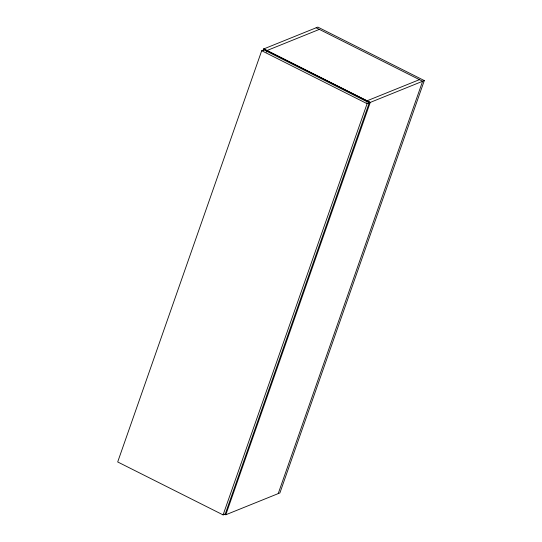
<?xml version="1.0" encoding="UTF-8"?>
<svg xmlns="http://www.w3.org/2000/svg" width="542" height="542" viewBox="0 0 542 542"><rect width="100%" height="100%" fill="white"/><g stroke="black" fill="none" stroke-linecap="round" stroke-linejoin="round"><path stroke-width="0.81" d="M261.705 50.731L117.695 461.953L223.094 514.9L225.242 514.033L369.244 102.817L263.846 49.864L261.705 50.731L367.103 103.678L369.244 102.817M263.737 48.949L263.175 50.548L263.791 48.922L370.254 102.404L225.797 514.771L279.902 492.929L424.305 80.582L317.842 27.1L263.737 48.949L370.2 102.431L424.305 80.582M266.373 52.147L266.989 50.528M366.588 102.153L367.063 100.805M223.094 514.9L367.103 103.678M278.222 493.606L422.624 81.259L316.162 27.777M266.928 50.548L319.36 29.383M367.002 100.826L419.433 79.654M224.523 514.134L225.851 514.751"/></g></svg>
